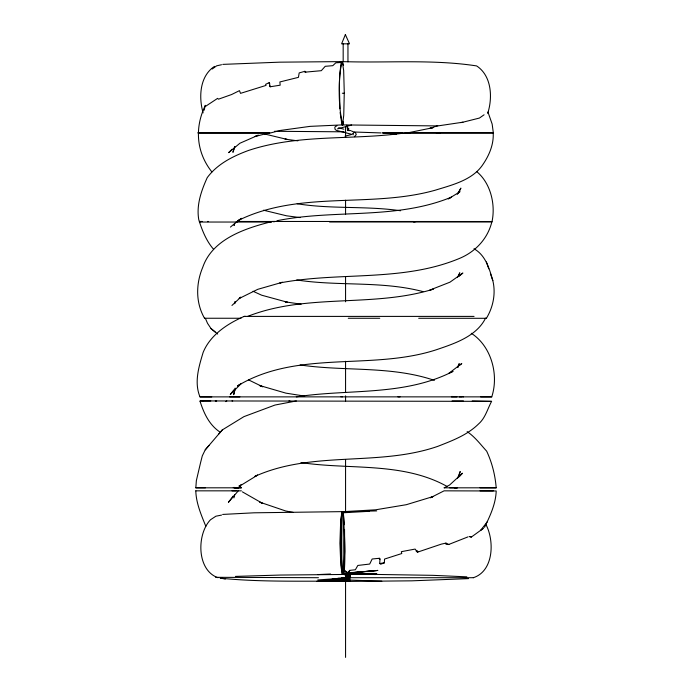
<?xml version="1.0" encoding="UTF-8"?>
<svg xmlns="http://www.w3.org/2000/svg" width="692" height="692" viewBox="0 0 692 692"><rect width="100%" height="100%" fill="white"/><g stroke="black" fill="none" stroke-linecap="round" stroke-linejoin="round"><path stroke-width="1.04" d="M341.078 61.631L339.556 62.583L335.836 62.799L332.791 65.679L325.231 66.302L321.296 70.688L305.847 72.089L304.921 71.302L299.186 72.902L298.442 77.348L279.879 81.959L280.173 85.185L270.174 86.777L269.283 82.582L265.624 84.329L266.022 85.41L240.522 93.359L239.467 90.643L231.612 94.527L218.49 99.181L217.599 98.376L205.706 106.231L205.368 105.314C194.478 127.7 196.191 152.188 211.882 171.927M344.547 529.432L344.677 551.394L343.76 570.372L347.851 572.777L349.642 570.39L355.377 569.767L357.833 565.451L369.692 564.049L372.158 559.006L379.415 558.271L380.02 559.024L379.683 563.504L380.643 564.222L384.371 562.847L384.527 559.067L401.775 553.539L401.343 551.671L415.122 549.076L417.423 552.19L441.228 544.163L445.951 543.099L448.477 544.569L468.069 536.854M349.443 581.046L350.515 574.481M379.415 558.271L379.372 559.015L380.02 559.024M347.6 575.856C346.986 576.938 347.678 575.571 348.093 577.708L349.417 576.851L349.045 574.481M239.147 485.507L241.378 487.808L195.827 487.817L196.355 480.637L200.481 463.026L202.289 455.89L205.213 449.878L222.279 429.931L243.93 416.636L274.966 405.054L296.314 400.953M195.801 490.792C196.104 503.179 201.26 514.969 205.818 526.292M340.127 112.511L341.986 124.906L437.794 125.927L462.948 122.199L479.418 118.064L484.08 114.794M430.649 497.66L444.082 490.836L496.207 490.974C495.757 503.88 490.1 515.895 484.538 527.313M349.979 574.472C349.209 576.22 350.334 580.735 348.197 581.358M349.391 581.41L348.232 581.375C305.596 580.674 262.657 582.508 220.212 578.157M343.068 570.476L342.825 572.647L341.813 570.156L341.416 565.122L340.853 542.831L341.848 515.73L342.315 512.642L343.448 512.642L342.549 512.175L342.696 511.63L254.007 512.807L222.634 514.433M430.502 497.764L432.924 496.605L406.291 504.702L375.54 509.814L342.67 511.699L376.716 510.904M417.423 552.19L417.605 550.901L416.169 551.143M234.943 301.738L234.64 303.684L235.202 301.781M400.054 396.862L397.926 396.862M269.283 82.582L269.127 83.438L269.759 83.351M347.41 577.725L347.609 576.67L347.107 576.583L348.154 574.049M304.921 71.302L304.757 72.132L305.847 72.089M348.941 580.873L349.408 580.925M235.124 388.1L233.671 394.691L235.349 388.532M343.561 121.887L342.376 124.897L310.128 126.359L280.295 130.451L269.759 133.141L198.059 133.132L198.042 132.553M221.552 515.09L215.904 516.197L210.532 519.735C196.718 533.947 196.424 570.07 217.928 577.708M233.931 497.885L234.64 494.867M204.131 110.218L205.273 105.599M487.549 112.718L487.825 113.021C492.765 97.364 491.64 75.705 476.624 65.922C432.353 59.114 386.958 63.119 342.298 61.597C337.826 76.57 339.928 93.16 339.867 108.731M234.562 223.473L234.078 225.48L234.726 223.473M347.047 575.623C346.943 577.067 345.939 576.177 347.609 576.67M353.093 134.888L353.56 133.028L351.467 134.559L345.023 136.168L345.507 136.592M491.934 221.518C487.877 238.619 475.465 251.836 459.332 258.488C402.277 282.215 339.244 271.558 279.871 282.95L282.397 282.267L257.77 289.325L239.138 298.512L240.652 297.171M220.238 432.24C209.451 425.182 204.002 413.634 200.204 401.732L200.42 400.936L210.775 400.945M458.77 476.702L460.197 471.503L457.507 478.432M345.446 574.386L342.964 573.746L342.782 574.472L280.346 575.052L235.453 576.401M458.13 367.262L459.22 363.637L457.55 367.21M480.637 396.879L491.744 396.871C499.062 374.848 491.355 346.121 471.261 333.267M257.476 475.084L254.95 476.364C312.836 450.25 378.654 466.918 437.993 446.279C452.49 440.562 467.212 435.121 478.553 423.962C485.326 418.106 487.488 408.972 491.597 401.351L472.212 400.953M234.649 146.894L232.927 152.309L234.778 146.643M346.087 576.358L347.531 576.09L347.393 576.531L348.05 574.222M349.088 576.583L348.093 577.708L348.508 576.618L349.78 576.574L347.341 576.41L347.964 574.377M349.408 581.384L348.768 581.349M458.701 275.736L459.817 272.76L457.498 277.354M342.341 61.614L341.121 62.565C338.518 82.928 338.137 104.475 342.557 124.499L343.742 115.339L344.27 92.84L343.673 70.575L342.298 61.597L343.587 65.221M348.041 572.881L377.737 570.442L349.01 572.95C345.749 573.72 349.183 573.002 349.694 570.39M233.109 496.138L228.421 502.331L238.273 490.836M458.208 193.57L460.889 188.112L457.256 194.409M346.787 573.426L343.068 573.426L344.581 570.251L342.384 570.165L341.441 558.591L340.974 520.695L341.684 512.651L342.159 511.63L343.232 511.63M485.524 318.225C476.364 336.511 454.419 343.595 436.367 349.745C371.63 370.886 297.681 349.443 237.417 385.972L240.617 383.913M485.62 318.303L486.407 318.303C493.197 307.066 495.93 293.46 492.825 280.606C489.27 268.557 485.706 255.348 473.985 248.748M342.332 511.656L341.684 512.651L343.007 515.73L343.284 542.839L343.085 570.156L342.384 570.165L344.391 570.052M344.581 570.251C338.76 574.931 348.656 573.175 342.289 573.391L341.813 570.156L342.825 572.319M342.938 574.464L342.358 573.556L347.159 573.452L342.324 573.46M345.005 574.403L343.673 574.455L343.708 573.902L346.891 573.313L376.673 573.521L345.126 574.403L343.154 573.452M480.949 530.124L471.278 537.113L469.306 536.499L471.416 537.027M348.612 573.677L346.943 576.038L348.457 573.755M482.575 529.112L483.241 528.212L481.035 530.089M342.998 573.91C343.215 573.703 342.678 574.991 344.711 574.412M342.817 124.906L343.561 123.929L342.376 124.897M233.991 389.717L230.272 394.544L241.413 383.394M480.81 530.159L487.54 521.439M273.911 222.02L274.387 221.431M238.238 487.825L240.124 485.646M205.213 449.878L209.07 445.397M218.802 433.979L222.279 429.931M241.136 484.443L239.743 486.061L257.433 475.205M459.228 476.788L462.464 473.224L449.61 485.014L444.264 487.825M460.448 364.857L461.78 363.464L448.987 373.23L453.044 371.353C404.422 396.43 348.517 388.774 296.34 396.862M216.665 400.945L216.112 401.498L215.281 400.945M226.5 400.945L225.826 401.611L226.812 400.945M350.014 580.657L349.339 581.332L348.924 580.674L348.405 577.708M232.054 149.273L228.637 152.655L239.899 143.244L258.367 135.148L254.907 136.549L269.75 132.752L198.31 132.786M231.958 305.449L240.574 297.361M458.666 276.601L462.887 273.02L449.956 282.18L429.905 290.06L433.27 289.17C372.754 307.871 307.04 292.941 247.572 316.426M460.811 122.64L462.948 122.199M230.453 227.08L236.405 222.089M354.382 136.713L356.293 134.585L355.541 132.838L351.519 131.004M451.374 396.871L452.023 396.378L452.127 396.871L457.014 396.871M212.228 69.001L216.657 65.826L221.501 64.745M214.494 66.397C199.651 76.068 198.587 97.304 203.111 112.882M342.358 573.556L343.076 574.239M473.337 577.708C493.604 571.177 494.668 541.213 485.974 524.588M449.255 198.362L460.085 191.649M448.243 199.011L451.435 197.133C395.919 220.03 334.565 209.053 276.912 220.739M233.247 487.808L234.078 487.35L234.865 487.808M245.599 316.408L244.129 316.408C227.452 323.709 210.247 334.937 203.145 352.41C198.855 366.665 193.968 382.339 199.988 396.888L211.761 396.905M342.765 574.447L343.431 574.464L342.964 573.746L343.915 573.988M336.943 125.814L335.257 126.584L334.798 127.57L335.136 129.447L336.45 130.399L350.896 134.084M337.471 128.885L351.605 125.027M377.737 570.442L347.756 573.132L348.768 573.106M342.73 577.829L342.194 577.803L348.413 577.82M437.751 125.702L429.637 128.47L433.01 127.683L406.386 133.132L493.197 133.115M491.086 221.518L416.385 221.492L413.755 222.037L413.582 221.492L272.328 221.466C245.911 228.109 212.574 238.688 202.765 267.259C195.853 283.668 195.533 302.586 204.521 318.251L204.953 318.251M347.488 580.951C345.014 580.882 349.875 581.211 348.076 581.306L330.248 580.925M488.119 112.372L487.825 113.021M436.392 133.132L439.757 132.44L440.147 133.132M384.371 562.847L379.683 563.504M406.213 132.752C353.863 140.554 299.584 133.504 248.627 150.415C233.005 156.158 217.392 163.909 207.237 177.628C201.303 190.715 196.199 205.204 198.786 219.762C202.047 230.211 206.346 240.989 213.586 249.302M345.784 576.341L344.426 573.832M343.379 573.348L347.038 573.53M345.844 573.391L346.891 573.313M222.763 64.382L279.62 62.168L341.883 61.605M468.519 578.624L411.835 580.83L349.27 581.41M344.261 573.867L352.712 573.305M342.912 574.472L343.734 574.447L342.912 574.472L342.159 573.46L340.836 565.433L339.91 543.281L340.68 520.989L341.952 512.755L343.033 512.089M343.837 574.447L345.126 574.403M340.948 396.862L342.393 396.862M369.442 511.302L343.327 512.755L342.384 512.097L343.327 512.781L344.365 524.726M347.756 573.132L349.097 573.062M317.81 574.594L330.594 574.005M348.344 580.026L348.976 580.095L347.877 579.991M343.967 574.412L376.673 573.521M344.529 573.348L347.773 573.279M348.292 580.692L348.924 580.674M343.474 511.63L343.933 511.622M241.378 487.808L234.77 487.817M343.786 511.622L342.748 511.682L343.007 512.037M341.848 577.829L348.214 577.777L317.766 579.957L348.829 579.974M350.732 130.589L348.759 130.598L348.673 128.124M454.376 487.825L457.023 487.817M406.386 133.132L406.87 133.132M232.01 400.936L232.702 400.936M202.825 400.928L199.962 400.936L200.204 401.732M463.424 400.936L452.101 400.945M480.014 487.808L496.19 487.817C495.23 475.266 492.021 462.593 486.684 451.193C480.516 444.446 474.781 436.669 467.135 431.644M480.023 490.836L493.344 490.836M342.947 512.755L343.327 512.781C344.149 530.323 345.723 551.515 344.331 570.364L347.505 572.639M402.069 132.734L382.624 132.743L396.274 134.257M382.633 133.106L410.321 133.106M202.471 221.457L199.4 221.457L199.876 221.466M207.669 221.457L208.206 221.457M275.883 221.483L237.598 221.466M271.757 222.037L208.223 222.037L207.851 221.552L207.686 222.037L199.417 222.045L199.893 222.045M329.582 222.002L491.943 221.968C495.749 204.659 490.689 183.224 476.84 171.728M236.119 222.028L237.166 222.028L241.569 218.326L237.538 220.835C299.134 189.928 370.67 208.491 435.398 190.153C452.274 184.92 472.731 180.093 483.007 164.359C489.348 155.043 493.889 144.17 493.188 132.7L406.368 132.717L406.861 132.717M474.063 316.4L244.129 316.408M204.521 318.251L240.98 318.259M348.258 318.259L379.761 318.268M418.695 318.277L486.407 318.303M199.988 396.888L340.983 396.862M341.909 396.862L491.744 396.871M203.145 400.928L491.597 401.351M195.827 487.817L205.446 487.808M444.074 487.825L496.19 487.817M195.836 490.836L241.387 490.836M318.45 577.708L215.653 577.318M342.644 577.708L473.484 577.708M344.114 131.826L274.516 131.281M462.862 396.879L463.45 396.879M461.858 396.879L459.246 396.879M229.632 396.888L239.89 396.897M457.568 487.817L449.644 487.808M234.441 487.817L238.264 487.817M316.642 581.349L348.379 581.315M232.028 490.836L236.292 490.836M342.67 124.897L342.03 124.378M349.149 574.005L432.811 575.337L466.841 576.834M343.353 511.63L342.851 511.838M349.892 580.052L349.209 580.043L349.391 580.83M337.938 578.183L342.825 578.278L344.019 579.489M417.172 551.835L417.959 551.853M342.306 578.304C343.82 578.806 342.09 577.189 342.825 578.278M343.068 573.426L347.28 573.538M448.849 544.353L446.003 544.258L445.951 543.099M343.959 573.348L347.159 573.452M354.252 132.016L381.128 132.942M357.816 573.91L375.54 574.542M349.209 580.043L381.802 581.228M343.5 579.221L342.203 578.261L347.929 580.32M347.678 581.15L348.699 581.332M332.264 578.867L348.777 579.835M343.751 577.595L347.842 577.829M347.583 576.514L348.405 576.6M400.59 210.757C366.327 205.749 331.399 209.287 297.197 203.759M297.845 140.839L285.043 139.161L287.388 139.49L264.707 134.014M300.086 217.582L286.54 215.8L263.496 210.204M296.738 279.966C338.544 286.445 381.724 280.71 422.95 291.591M301.141 304.203L285.13 301.833L287.457 302.24L261.663 295.207L253.064 291.263M300.12 364.952C344.702 371.561 391.032 365.601 434.394 380.366M304.601 396.092L285.926 393.151L259.388 385.444L262.666 386.767L248.489 379.847M300.942 462.559C349.477 469.98 402.329 461.616 446.937 486.355M293.166 512.365L285.744 510.999L260.08 502.262M220.973 578.235L225.333 579.048M343.863 129.214L338.578 127.778M288.919 400.928L289.931 400.928M259.898 502.262L262.329 503.257L242.373 491.856M347.92 580.233L342.583 577.881M342.255 578.304L343.621 579.213M205.403 318.406L207.539 323.337L211.025 328.57L215.255 332.048M211.025 328.57L217.66 334.037M342.851 578.322L343.37 579.048M269.473 85.332L270.174 86.777M487.955 112.061L492.142 124.032L493.223 132.008M486.398 261.922L488.76 268.799M490.394 273.539L492.825 280.606M347.453 127.302L348.154 130.606M347.695 130.598L346.813 125.226M347.981 578.78L348.249 580.666M347.28 576.41L347.237 575.372L347.246 576.497M342.886 512.642L343.007 515.73M347.955 43.821L347.955 61.839M345.567 126.722L345.567 137.526M345.567 200.213L345.567 214.26M345.567 276.956L345.567 301.807M345.567 361.259L345.567 392.598M345.567 395.841L345.567 401.248M345.567 459.609L345.567 511.492M345.567 574.178L345.567 657.4M343.171 43.821L343.171 61.839M342.341 93.247A126.42 3.469 -0.1 0 1 344.46 93.247M345.369 34.6L341.606 43.821L349.521 43.821L345.369 34.6M347.842 573.037L349.01 572.95L347.842 573.037M347.713 572.976L347.168 572.985L347.713 572.976M342.575 573.348L342.575 573.348M342.774 511.734L342.263 511.769L342.739 511.795"/></g></svg>
